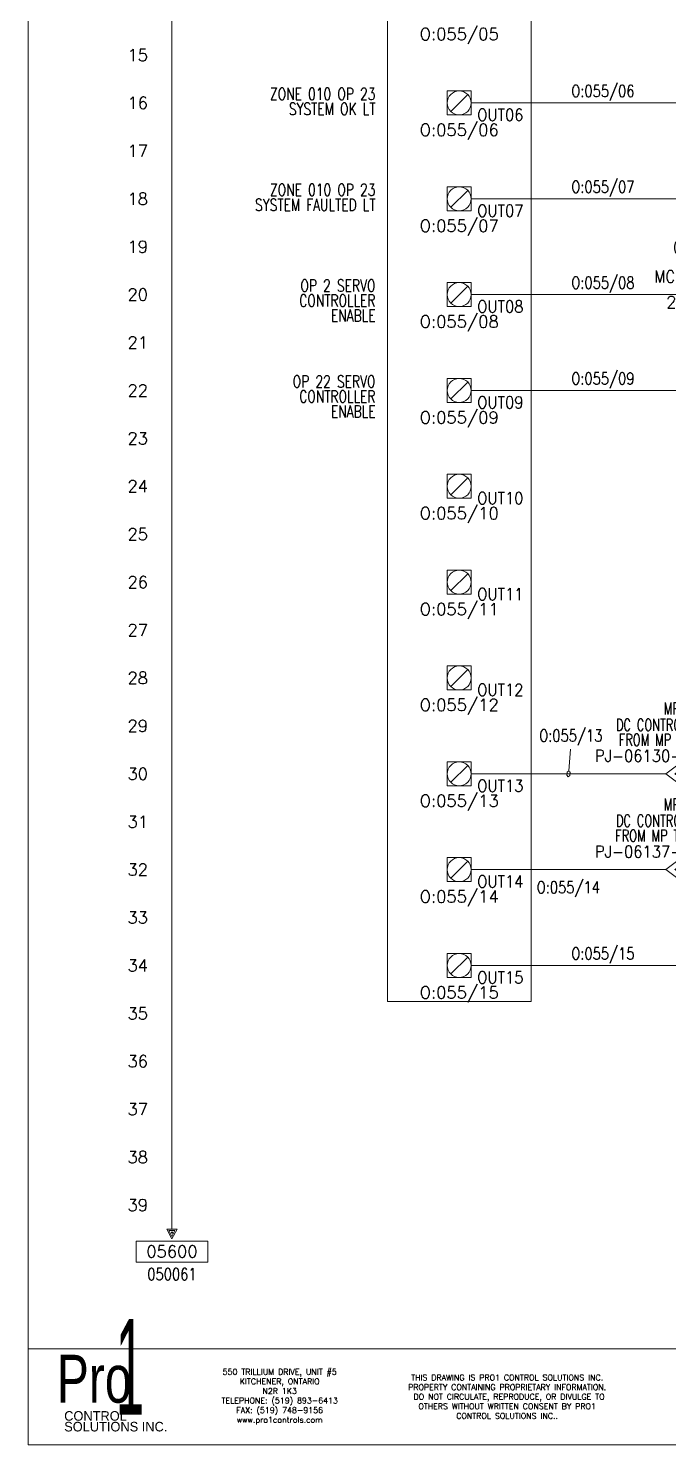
# Model space of a CAD drawing. Header units: inches. Extents: x 0 to 17, y 0 to 23.
# Drawn here: x 0 to 6.69, y 0 to 14.78 of the extents above; entities that cross this region are included whole.
import ezdxf
from ezdxf.enums import TextEntityAlignment as Align

# ---------------------------------------------------------------- set-up
doc = ezdxf.new("R2010")
doc.units = ezdxf.units.IN
doc.header["$MEASUREMENT"] = 0
doc.layers.get('0').update_dxf_attribs({"lineweight": 5})
for name, color, linetype, lineweight in [('BOARDER', 5, 'Continuous', 5), ('DESC', 1, 'Continuous', 5), ('DESCCHILD', 1, 'Continuous', 5), ('LOC', 252, 'Continuous', 5), ('MISC', 2, 'Continuous', 5), ('SYMS', 7, 'Continuous', 5), ('TAGS', 2, 'Continuous', 5), ('TERMS', 2, 'Continuous', 5), ('Title_Block_Info', 2, 'Continuous', 5), ('WIREFIXED', 3, 'Continuous', 5), ('WIRENO', 1, 'Continuous', 5), ('WIRES', 7, 'Continuous', 5), ('XREF', 1, 'Continuous', 5), ('XREFCHILD', 1, 'Continuous', 5)]:
    doc.layers.add(name, color=color, linetype=linetype, lineweight=lineweight)
doc.styles.add('SIVAN', font='sivan.TTF', dxfattribs={"height": 1})
doc.styles.add('STACCO', font='STAC222N.TTF', dxfattribs={"height": 1})
doc.styles.get("Standard").update_dxf_attribs({"font": 'romans.shx'})
doc.styles.add('WD', font='romans.shx')

# ---------------------------------------------------------------- blocks, each defined once
blk = doc.blocks.new('PLCIO_13648')
at = {"layer": 'SYMS'}
for p, q in [((-0.75, 0.5), (-0.75, -16.375)), ((0.75, -16.375), (0.75, 0.5)), ((-0.125, -6.875), (0.125, -6.875)), ((-0.125, -7.125), (-0.125, -6.875)), ((0.088, -6.912), (-0.088, -7.088)), ((0.125, -6.875), (0.125, -7.125)), ((0.125, -7.125), (-0.125, -7.125)), ((-0.125, -7.875), (0.125, -7.875)), ((-0.125, -8.125), (-0.125, -7.875)), ((0.088, -7.912), (-0.088, -8.088)), ((0.125, -7.875), (0.125, -8.125)), ((0.125, -8.125), (-0.125, -8.125)), ((-0.125, -8.875), (0.125, -8.875)), ((-0.125, -9.125), (-0.125, -8.875)), ((0.088, -8.912), (-0.088, -9.088)), ((0.125, -8.875), (0.125, -9.125)), ((0.125, -9.125), (-0.125, -9.125)), ((-0.125, -9.875), (0.125, -9.875)), ((-0.125, -10.125), (-0.125, -9.875)), ((0.125, -9.875), (0.125, -10.125)), ((0.088, -9.912), (-0.088, -10.088)), ((0.125, -10.125), (-0.125, -10.125)), ((-0.125, -10.875), (0.125, -10.875)), ((-0.125, -11.125), (-0.125, -10.875)), ((0.088, -10.912), (-0.088, -11.088)), ((0.125, -10.875), (0.125, -11.125)), ((0.125, -11.125), (-0.125, -11.125)), ((-0.125, -11.875), (0.125, -11.875)), ((-0.125, -12.125), (-0.125, -11.875)), ((0.088, -11.912), (-0.088, -12.088)), ((0.125, -11.875), (0.125, -12.125)), ((0.125, -12.125), (-0.125, -12.125)), ((-0.125, -12.875), (0.125, -12.875)), ((-0.125, -13.125), (-0.125, -12.875)), ((0.088, -12.912), (-0.088, -13.088)), ((0.125, -12.875), (0.125, -13.125)), ((0.125, -13.125), (-0.125, -13.125)), ((-0.125, -13.875), (0.125, -13.875)), ((-0.125, -14.125), (-0.125, -13.875)), ((0.125, -13.875), (0.125, -14.125)), ((0.088, -13.912), (-0.088, -14.088)), ((0.125, -14.125), (-0.125, -14.125)), ((-0.125, -14.875), (0.125, -14.875)), ((-0.125, -15.125), (-0.125, -14.875)), ((0.088, -14.912), (-0.088, -15.088)), ((0.125, -14.875), (0.125, -15.125)), ((0.125, -15.125), (-0.125, -15.125)), ((-0.125, -15.875), (0.125, -15.875)), ((-0.125, -16.125), (-0.125, -15.875)), ((0.088, -15.912), (-0.088, -16.088)), ((0.125, -15.875), (0.125, -16.125)), ((0.125, -16.125), (-0.125, -16.125)), ((-0.75, -16.375), (0.75, -16.375))]:
    blk.add_line(p, q, dxfattribs=at)
for centre in [(0, -7), (0, -8), (0, -9), (0, -10), (0, -11), (0, -12), (0, -13), (0, -14), (0, -15), (0, -16)]:
    blk.add_circle(centre, 0.125, dxfattribs=at)
at = {"layer": 'SYMS', "style": 'WD'}
for tag, width, p in [('INST', 0.8, (0, 1.482)), ('LOC', 0.8, (0, 1.312)), ('MFG', 0.8, (0, 1.156)), ('CAT', 0.9, (0, 1)), ('DESC', 0.8, (0, 0.53)), ('TERM01L', 0.75, (-0.188, 0.156)), ('TERM01R', 0.75, (0.188, 0.156)), ('TERM02', 0.9, (0, -0.812)), ('TERM03', 0.9, (0, -1.812)), ('TERM04', 0.9, (0, -2.812)), ('TERM05', 0.9, (0, -3.812)), ('TERM06', 0.9, (0, -4.812)), ('TERM07', 0.9, (0, -5.812)), ('TERM08', 0.9, (0, -6.812)), ('TERM09', 0.9, (0, -7.812)), ('TERM10', 0.9, (0, -8.812)), ('TERM11', 0.9, (0, -9.812)), ('TERM12', 0.9, (0, -10.812)), ('TERM13', 0.9, (0, -11.812)), ('TERM14', 0.9, (0, -12.812)), ('TERM15', 0.9, (0, -13.812)), ('TERM16', 0.9, (0, -14.812)), ('TERM17', 0.9, (0, -15.812))]:
    blk.add_attdef(tag, text='', height=0.125, dxfattribs=dict(at, width=width)).set_placement(p, align=Align.CENTER)
at = {"layer": 'SYMS', "linetype": 'Continuous', "style": 'WD', "flags": 9}
blk.add_attdef('ASSYCODE', text='', height=0.01, dxfattribs=at).set_placement((0.23, 1.071), align=Align.CENTER)
at = {"layer": 'SYMS', "style": 'WD'}
for tag, p in [('LINE1', (0, 0.844)), ('LINE2', (0, 0.688)), ('TAG', (0, 0.322))]:
    blk.add_attdef(tag, text='', height=0.125, dxfattribs=at).set_placement(p, align=Align.CENTER)
at = {"layer": 'SYMS', "style": 'WD', "flags": 1}
for tag, p in [('X4TERM01L', (-0.312, 0)), ('X1TERM01R', (0.312, 0)), ('X1TERM02', (0.125, -1)), ('X1TERM03', (0.125, -2)), ('X1TERM04', (0.125, -3)), ('X1TERM05', (0.125, -4)), ('X1TERM06', (0.125, -5)), ('X1TERM07', (0.125, -6)), ('X1TERM08', (0.125, -7)), ('X1TERM09', (0.125, -8)), ('X1TERM10', (0.125, -9)), ('X1TERM11', (0.125, -10)), ('X1TERM12', (0.125, -11)), ('X1TERM13', (0.125, -12)), ('X1TERM14', (0.125, -13)), ('X1TERM15', (0.125, -14)), ('X1TERM16', (0.125, -15)), ('X1TERM17', (0.125, -16))]:
    blk.add_attdef(tag, p, '', height=0.01, dxfattribs=at)
at = {"layer": 'SYMS', "style": 'WD', "width": 0.9}
for tag, p in [('TERMDESC01L', (-0.188, -0.172)), ('TERMDESC01R', (0.188, -0.172))]:
    blk.add_attdef(tag, text='', height=0.125, dxfattribs=at).set_placement(p, align=Align.TOP_CENTER)
for tag, p in [('DESCA02', (-0.688, -0.969)), ('DESCB02', (-0.688, -1.125)), ('DESCC02', (-0.688, -1.281)), ('DESCD02', (-0.688, -1.438)), ('DESCE02', (-0.688, -1.594)), ('DESCA03', (-0.688, -1.969)), ('DESCB03', (-0.688, -2.125)), ('DESCC03', (-0.688, -2.281)), ('DESCD03', (-0.688, -2.438)), ('DESCE03', (-0.688, -2.594)), ('DESCA04', (-0.688, -2.969)), ('DESCB04', (-0.688, -3.125)), ('DESCC04', (-0.688, -3.281)), ('DESCD04', (-0.688, -3.438)), ('DESCE04', (-0.688, -3.594)), ('DESCA05', (-0.688, -3.969)), ('DESCB05', (-0.688, -4.125)), ('DESCC05', (-0.688, -4.281)), ('DESCD05', (-0.688, -4.438)), ('DESCE05', (-0.688, -4.594)), ('DESCA06', (-0.688, -4.969)), ('DESCB06', (-0.688, -5.125)), ('DESCC06', (-0.688, -5.281)), ('DESCD06', (-0.688, -5.438)), ('DESCE06', (-0.688, -5.594)), ('DESCA07', (-0.688, -5.969)), ('DESCB07', (-0.688, -6.125)), ('DESCC07', (-0.688, -6.281)), ('DESCD07', (-0.688, -6.438)), ('DESCE07', (-0.688, -6.594)), ('DESCA08', (-0.688, -6.969)), ('DESCB08', (-0.688, -7.125)), ('DESCC08', (-0.688, -7.281)), ('DESCD08', (-0.688, -7.438)), ('DESCE08', (-0.688, -7.594)), ('DESCA09', (-0.688, -7.969)), ('DESCB09', (-0.688, -8.125)), ('DESCC09', (-0.688, -8.281)), ('DESCD09', (-0.688, -8.438)), ('DESCE09', (-0.688, -8.594)), ('DESCA10', (-0.688, -8.969)), ('DESCB10', (-0.688, -9.125)), ('DESCC10', (-0.688, -9.281)), ('DESCD10', (-0.688, -9.438)), ('DESCE10', (-0.688, -9.594)), ('DESCA11', (-0.688, -9.969)), ('DESCB11', (-0.688, -10.125)), ('DESCC11', (-0.688, -10.281)), ('DESCD11', (-0.688, -10.438)), ('DESCE11', (-0.688, -10.594)), ('DESCA12', (-0.688, -10.969)), ('DESCB12', (-0.688, -11.125)), ('DESCC12', (-0.688, -11.281)), ('DESCD12', (-0.688, -11.438)), ('DESCE12', (-0.688, -11.594)), ('DESCA13', (-0.688, -11.969)), ('DESCB13', (-0.688, -12.125)), ('DESCC13', (-0.688, -12.281)), ('DESCD13', (-0.688, -12.438)), ('DESCE13', (-0.688, -12.594)), ('DESCA14', (-0.688, -12.969)), ('DESCB14', (-0.688, -13.125)), ('DESCC14', (-0.688, -13.281)), ('DESCD14', (-0.688, -13.438)), ('DESCE14', (-0.688, -13.594)), ('DESCA15', (-0.688, -13.969)), ('DESCB15', (-0.688, -14.125)), ('DESCC15', (-0.688, -14.281)), ('DESCD15', (-0.688, -14.438)), ('DESCE15', (-0.688, -14.594)), ('DESCA16', (-0.688, -14.969)), ('DESCB16', (-0.688, -15.125)), ('DESCC16', (-0.688, -15.281)), ('DESCD16', (-0.688, -15.438)), ('DESCE16', (-0.688, -15.594)), ('DESCA17', (-0.688, -15.969)), ('DESCB17', (-0.688, -16.125)), ('DESCC17', (-0.688, -16.281)), ('DESCD17', (-0.688, -16.438)), ('DESCE17', (-0.688, -16.594))]:
    blk.add_attdef(tag, text='', height=0.125, dxfattribs=at).set_placement(p, align=Align.RIGHT)
for tag, p in [('TERMDESC02', (0.188, -1.062)), ('TERMDESC03', (0.188, -2.062)), ('TERMDESC04', (0.188, -3.062)), ('TERMDESC05', (0.188, -4.062)), ('TERMDESC06', (0.188, -5.062)), ('TERMDESC07', (0.188, -6.062)), ('TERMDESC08', (0.188, -7.062)), ('TERMDESC09', (0.188, -8.062)), ('TERMDESC10', (0.188, -9.062)), ('TERMDESC11', (0.188, -10.062)), ('TERMDESC12', (0.188, -11.062)), ('TERMDESC13', (0.188, -12.062)), ('TERMDESC14', (0.188, -13.062)), ('TERMDESC15', (0.188, -14.062)), ('TERMDESC16', (0.188, -15.062)), ('TERMDESC17', (0.188, -16.062))]:
    blk.add_attdef(tag, text='', height=0.125, dxfattribs=at).set_placement(p, align=Align.TOP_LEFT)
at = {"layer": 'SYMS', "style": 'WD'}
for tag, p in [('TAGA02', (0, -1.219)), ('TAGA03', (0, -2.219)), ('TAGA04', (0, -3.219)), ('TAGA05', (0, -4.219)), ('TAGA06', (0, -5.219)), ('TAGA07', (0, -6.219)), ('TAGA08', (0, -7.219)), ('TAGA09', (0, -8.219)), ('TAGA10', (0, -9.219)), ('TAGA11', (0, -10.219)), ('TAGA12', (0, -11.219)), ('TAGA13', (0, -12.219)), ('TAGA14', (0, -13.219)), ('TAGA15', (0, -14.219)), ('TAGA16', (0, -15.219)), ('TAGA17', (0, -16.219))]:
    blk.add_attdef(tag, text='', height=0.125, dxfattribs=at).set_placement(p, align=Align.TOP_CENTER)
blk = doc.blocks.new('WD_WNH')
at = {"linetype": 'Continuous', "style": 'WD', "width": 0.8}
blk.add_attdef('WIRENO', text='', height=0.125, dxfattribs=at).set_placement((0, 0.0625), align=Align.CENTER)
blk = doc.blocks.new('TB_P')
at = {"color": 5, "linetype": 'Continuous'}
blk.add_lwpolyline([(0, 0), (17, 0), (17, 23), (0, 23)], close=True, dxfattribs=at)
at = {"layer": 'BOARDER', "linetype": 'Continuous'}
for q in [(17, 1), (0, 0)]:
    blk.add_line((0, 1), q, dxfattribs=at)
at = {"color": 5, "char_height": 0.06, "attachment_point": 5, "style": 'WD'}
for s, insert, width in [('550 TRILLIUM DRIVE, UNIT #5\\PKITCHENER, ONTARIO\\PN2R 1K3\\PTELEPHONE: (519) 893-6413\\PFAX: (519) 748-9156\\Pwww.pro1controls.com', (2.625, 0.5), 1.804), ('THIS DRAWING IS PRO1 CONTROL SOLUTIONS INC. PROPERTY CONTAINING PROPRIETARY INFORMATION.  DO NOT CIRCULATE, REPRODUCE, OR DIVULGE TO OTHERS WITHOUT WRITTEN CONSENT BY PRO1 CONTROL SOLUTIONS INC..', (5, 0.5), 2.264)]:
    blk.add_mtext(s, dxfattribs=dict(at, insert=insert, width=width))
at = {"color": 2, "linetype": 'Continuous', "style": 'WD', "flags": 1}
for tag, p in [('REV1_NO', (1.734, 3.29)), ('REV1_BY', (7.303, 3.29)), ('REV1_DATE', (9.562, 3.29)), ('REV2_NO', (1.734, 3.04)), ('REV2_BY', (7.303, 3.04)), ('REV2_DATE', (9.562, 3.04)), ('REV3_NO', (1.734, 2.79)), ('REV3_BY', (7.303, 2.79)), ('REV3_DATE', (9.562, 2.79)), ('REV4_NO', (1.734, 2.54)), ('REV4_BY', (7.303, 2.54)), ('REV4_DATE', (9.562, 2.54)), ('REV5_NO', (1.734, 2.29)), ('REV5_BY', (7.303, 2.29)), ('REV5_DATE', (9.562, 2.29)), ('REV6_NO', (1.734, 2.04)), ('REV6_BY', (7.303, 2.04)), ('REV6_DATE', (9.562, 2.04)), ('REV7_NO', (1.734, 1.79)), ('REV7_BY', (7.303, 1.79)), ('REV7_DATE', (9.562, 1.79)), ('REV8_NO', (1.734, 1.54)), ('REV8_BY', (7.303, 1.54)), ('REV8_DATE', (9.562, 1.54)), ('REV9_NO', (1.734, 1.29)), ('REV9_BY', (7.303, 1.29)), ('REV9_DATE', (9.562, 1.29))]:
    blk.add_attdef(tag, text='', height=0.15, dxfattribs=at).set_placement(p, align=Align.MIDDLE_CENTER)
for tag, p in [('REV1_CHANGE', (2.292, 3.29)), ('REV2_CHANGE', (2.292, 3.04)), ('REV3_CHANGE', (2.292, 2.79)), ('REV4_CHANGE', (2.292, 2.54)), ('REV5_CHANGE', (2.292, 2.29)), ('REV6_CHANGE', (2.292, 2.04)), ('REV7_CHANGE', (2.292, 1.79)), ('REV8_CHANGE', (2.292, 1.54)), ('REV9_CHANGE', (2.292, 1.29))]:
    blk.add_attdef(tag, text='', height=0.15, dxfattribs=at).set_placement(p, align=Align.MIDDLE_LEFT)
at = {"layer": 'BOARDER', "lineweight": 0}
for s, height, style, width, p in [('1', 1, 'SIVAN', 0.4, (1.062, 0.812)), ('Pro', 0.5, 'STACCO', 0.75, (0.688, 0.688))]:
    blk.add_text(s, height=height, dxfattribs=dict(at, style=style, width=width)).set_placement(p, align=Align.MIDDLE_CENTER)
at = {"layer": 'BOARDER', "lineweight": 0, "style": 'STACCO'}
for s, p in [('CONTROL', (0.375, 0.3)), ('SOLUTIONS INC.', (0.375, 0.188))]:
    blk.add_text(s, height=0.1, dxfattribs=at).set_placement(p, align=Align.MIDDLE_LEFT)
at = {"layer": 'Title_Block_Info', "ltscale": 0.1}
for tag, p in [('CUSTOMER', (6.842, 0.833)), ('JOB DESCRIPTION LINE', (6.842, 0.5)), ('DRAWING DESCRIPTION', (6.842, 0.167))]:
    blk.add_attdef(tag, text='', height=0.15, dxfattribs=at).set_placement(p, align=Align.MIDDLE_LEFT)
at = {"layer": 'Title_Block_Info', "ltscale": 0.1, "style": 'WD'}
for tag, p in [('JOB #', (12.752, 0.833)), ('SEC. NO.', (14.75, 0.833)), ('SHT. NO.', (16.312, 0.833)), ('NAME', (12.795, 0.5)), ('REV', (16.194, 0.5))]:
    blk.add_attdef(tag, text='', height=0.125, dxfattribs=at).set_placement(p, align=Align.MIDDLE_CENTER)
blk.add_attdef('DATE', text='', height=0.125, dxfattribs=at).set_placement((15.188, 0.5), align=Align.MIDDLE_RIGHT)
blk.add_attdef('FILE NUMBER', text='', height=0.125, dxfattribs=at).set_placement((12.591, 0.167), align=Align.MIDDLE_LEFT)
blk = doc.blocks.new('HCR21')
at = {"linetype": 'Continuous'}
for p, q in [((-0.062, 0.08), (-0.062, -0.08)), ((0.062, 0.08), (0.062, -0.08))]:
    blk.add_line(p, q, dxfattribs=at)
at = {"style": 'WD'}
for tag, width, p in [('LOC', 0.7, (0, 0.719)), ('DESC1', 0.7, (0, 0.576)), ('DESC2', 0.7, (0, 0.429)), ('DESC3', 0.7, (0, 0.281)), ('TAG2', 0.9, (0, 0.125)), ('XREF', 0.7, (0, -0.297)), ('INST', 0.7, (0, -0.438))]:
    blk.add_attdef(tag, text='', height=0.125, dxfattribs=dict(at, width=width)).set_placement(p, align=Align.CENTER)
for tag, p, flags in [('X4TERM01', (-0.062, 0), 1), ('X1TERM02', (0.062, 0), 1), ('FAMILY', (0.097, 0.053), 9), ('CONTACT', (0.097, 0.036), 1)]:
    blk.add_attdef(tag, p, '', height=0.01, dxfattribs=dict(at, flags=flags))
for tag, p in [('X2LINK', (0, 0.125)), ('X8LINK', (0, -0.125))]:
    blk.add_attdef(tag, p, '', height=0.01, dxfattribs=at)
at = {"linetype": 'Continuous', "style": 'WD', "flags": 8}
blk.add_attdef('TERM01', text='', height=0.125, dxfattribs=at).set_placement((-0.125, -0.016), align=Align.TOP_RIGHT)
blk.add_attdef('TERM02', text='', height=0.125, dxfattribs=at).set_placement((0.125, -0.016), align=Align.TOP_LEFT)
blk = doc.blocks.new('HA2S4')
for p, q in [((-0.055, 0), (0.055, 0)), ((0, -0.102), (-0.055, 0)), ((0.055, 0), (0, -0.102)), ((0.375, -0.125), (-0.375, -0.125)), ((-0.375, -0.125), (-0.375, -0.344)), ((-0.031, -0.016), (0, -0.078)), ((0.031, -0.016), (-0.031, -0.016)), ((-0.008, -0.031), (0, -0.047)), ((0.008, -0.031), (-0.008, -0.031)), ((0, -0.078), (0.031, -0.016)), ((0, -0.047), (0.008, -0.031)), ((0.375, -0.344), (0.375, -0.125)), ((-0.375, -0.344), (0.375, -0.344))]:
    blk.add_line(p, q)
at = {"style": 'WD', "flags": 1}
for tag, p in [('X2TERM01', (0, 0)), ('SIGCODE', (0.088, -0.059))]:
    blk.add_attdef(tag, p, '', height=0.01, dxfattribs=at)
at = {"style": 'WD'}
blk.add_attdef('XREF', text='', height=0.125, dxfattribs=at).set_placement((0, -0.297), align=Align.CENTER)
at = {"style": 'WD', "width": 0.8, "flags": 8}
for tag, p in [('WIRENO', (0, -0.409)), ('DESC1', (0, -0.597))]:
    blk.add_attdef(tag, text='', height=0.125, dxfattribs=at).set_placement(p, align=Align.TOP_CENTER)
blk = doc.blocks.new('HC02JP1')
for p, q in [((-0.062, 0), (0.062, 0.094)), ((-0.062, 0), (0.062, -0.094)), ((0.031, 0), (0.125, 0.062)), ((0.031, 0), (0.125, -0.062)), ((0.031, 0), (0.094, 0))]:
    blk.add_line(p, q)
at = {"style": 'WD', "width": 0.7}
for tag, p in [('INST', (0.146, 0.787)), ('LOC', (0, 0.618)), ('DESC1', (0, 0.448)), ('DESC2', (0, 0.292))]:
    blk.add_attdef(tag, text='', height=0.125, dxfattribs=at).set_placement(p, align=Align.CENTER)
at = {"style": 'WD', "width": 0.9}
blk.add_attdef('TAG2', text='', height=0.125, dxfattribs=at).set_placement((-0.016, 0.125), align=Align.RIGHT)
at = {"linetype": 'Continuous', "style": 'WD', "width": 0.9, "flags": 8}
blk.add_attdef('DELIM', text='', height=0.125, dxfattribs=at).set_placement((0.047, 0.125), align=Align.CENTER)
blk.add_attdef('TERM01', (0.109, 0.125), '', height=0.125, dxfattribs=at)
at = {"style": 'WD'}
for tag, p, flags in [('X4TERM01', (-0.062, 0), 1), ('X4TERMDESC01', (-0.046, 0.023), 1), ('X1TERM01', (0.094, 0), 1), ('X1TERMDESC01', (0.098, 0.021), 1), ('FAMILY', (0.205, 0.059), 9)]:
    blk.add_attdef(tag, p, '', height=0.01, dxfattribs=dict(at, flags=flags))
for tag, p in [('X2LINK', (0.062, 0.125)), ('X8LINK', (0.062, -0.125))]:
    blk.add_attdef(tag, p, '', height=0.01, dxfattribs=at)

msp = doc.modelspace()

# ---------------------------------------------------------------- linework, layer by layer
at = {"layer": 'WIREFIXED'}
msp.add_lwpolyline([(5.662, 7.257), (5.643, 7.031), (5.626, 7.017), (5.624, 6.986), (5.638, 6.969), (5.655, 6.983), (5.657, 7.014), (5.65, 7.023)], dxfattribs=at)
at = {"layer": 'WIRES'}
for p, q in [((1.5, 22.25), (1.5, 2.25)), ((4.625, 14), (7.438, 14)), ((4.625, 13), (7.438, 13)), ((4.625, 12), (6.938, 12)), ((4.625, 11), (7.375, 11)), ((4.625, 7), (6.656, 7)), ((4.625, 6), (6.657, 6)), ((4.625, 5), (13.375, 5))]:
    msp.add_line(p, q, dxfattribs=at)

# ---------------------------------------------------------------- block references
msp.add_blockref('TB_P', (0, 0))
at = {"layer": 'SYMS'}
ref = msp.add_blockref('PLCIO_13648', (4.5, 21), dxfattribs=at)
ref.add_attrib('TAGA07', 'O:055/05', dxfattribs={"layer": 'TAGS', "height": 0.125, "style": 'WD'}).set_placement((4.5, 14.781), align=Align.TOP_CENTER)
ref.add_attrib('TAGA08', 'O:055/06', dxfattribs={"layer": 'TAGS', "height": 0.125, "style": 'WD'}).set_placement((4.5, 13.781), align=Align.TOP_CENTER)
ref.add_attrib('DESCA08', 'ZONE 010 OP 23', dxfattribs={"layer": 'DESC', "height": 0.125, "style": 'WD', "width": 0.75}).set_placement((3.625, 14.031), align=Align.RIGHT)
ref.add_attrib('DESCB08', 'SYSTEM OK LT', dxfattribs={"layer": 'DESC', "height": 0.125, "style": 'WD', "width": 0.75}).set_placement((3.625, 13.875), align=Align.RIGHT)
ref.add_attrib('TERMDESC08', 'OUT06', dxfattribs={"layer": 'TERMS', "height": 0.125, "style": 'WD', "width": 0.9}).set_placement((4.688, 13.938), align=Align.TOP_LEFT)
ref.add_attrib('TAGA09', 'O:055/07', dxfattribs={"layer": 'TAGS', "height": 0.125, "style": 'WD'}).set_placement((4.5, 12.781), align=Align.TOP_CENTER)
ref.add_attrib('DESCA09', 'ZONE 010 OP 23', dxfattribs={"layer": 'DESC', "height": 0.125, "style": 'WD', "width": 0.75}).set_placement((3.625, 13.031), align=Align.RIGHT)
ref.add_attrib('DESCB09', 'SYSTEM FAULTED LT', dxfattribs={"layer": 'DESC', "height": 0.125, "style": 'WD', "width": 0.75}).set_placement((3.625, 12.875), align=Align.RIGHT)
ref.add_attrib('TERMDESC09', 'OUT07', dxfattribs={"layer": 'TERMS', "height": 0.125, "style": 'WD', "width": 0.9}).set_placement((4.688, 12.938), align=Align.TOP_LEFT)
ref.add_attrib('TAGA10', 'O:055/08', dxfattribs={"layer": 'TAGS', "height": 0.125, "style": 'WD'}).set_placement((4.5, 11.781), align=Align.TOP_CENTER)
ref.add_attrib('DESCA10', 'OP 2 SERVO', dxfattribs={"layer": 'DESC', "height": 0.125, "style": 'WD', "width": 0.75}).set_placement((3.625, 12.031), align=Align.RIGHT)
ref.add_attrib('DESCB10', 'CONTROLLER', dxfattribs={"layer": 'DESC', "height": 0.125, "style": 'WD', "width": 0.75}).set_placement((3.625, 11.875), align=Align.RIGHT)
ref.add_attrib('TERMDESC10', 'OUT08', dxfattribs={"layer": 'TERMS', "height": 0.125, "style": 'WD', "width": 0.9}).set_placement((4.688, 11.938), align=Align.TOP_LEFT)
ref.add_attrib('DESCC10', 'ENABLE', dxfattribs={"layer": 'DESC', "height": 0.125, "style": 'WD', "width": 0.75}).set_placement((3.625, 11.719), align=Align.RIGHT)
ref.add_attrib('TAGA11', 'O:055/09', dxfattribs={"layer": 'TAGS', "height": 0.125, "style": 'WD'}).set_placement((4.5, 10.781), align=Align.TOP_CENTER)
ref.add_attrib('DESCA11', 'OP 22 SERVO', dxfattribs={"layer": 'DESC', "height": 0.125, "style": 'WD', "width": 0.75}).set_placement((3.625, 11.031), align=Align.RIGHT)
ref.add_attrib('DESCB11', 'CONTROLLER', dxfattribs={"layer": 'DESC', "height": 0.125, "style": 'WD', "width": 0.75}).set_placement((3.625, 10.875), align=Align.RIGHT)
ref.add_attrib('TERMDESC11', 'OUT09', dxfattribs={"layer": 'TERMS', "height": 0.125, "style": 'WD', "width": 0.9}).set_placement((4.688, 10.938), align=Align.TOP_LEFT)
ref.add_attrib('DESCC11', 'ENABLE', dxfattribs={"layer": 'DESC', "height": 0.125, "style": 'WD', "width": 0.75}).set_placement((3.625, 10.719), align=Align.RIGHT)
ref.add_attrib('TAGA12', 'O:055/10', dxfattribs={"layer": 'TAGS', "height": 0.125, "style": 'WD'}).set_placement((4.5, 9.781), align=Align.TOP_CENTER)
ref.add_attrib('TERMDESC12', 'OUT10', dxfattribs={"layer": 'TERMS', "height": 0.125, "style": 'WD', "width": 0.9}).set_placement((4.688, 9.938), align=Align.TOP_LEFT)
ref.add_attrib('TAGA13', 'O:055/11', dxfattribs={"layer": 'TAGS', "height": 0.125, "style": 'WD'}).set_placement((4.5, 8.781), align=Align.TOP_CENTER)
ref.add_attrib('TERMDESC13', 'OUT11', dxfattribs={"layer": 'TERMS', "height": 0.125, "style": 'WD', "width": 0.9}).set_placement((4.688, 8.938), align=Align.TOP_LEFT)
ref.add_attrib('TAGA14', 'O:055/12', dxfattribs={"layer": 'TAGS', "height": 0.125, "style": 'WD'}).set_placement((4.5, 7.781), align=Align.TOP_CENTER)
ref.add_attrib('TERMDESC14', 'OUT12', dxfattribs={"layer": 'TERMS', "height": 0.125, "style": 'WD', "width": 0.9}).set_placement((4.688, 7.938), align=Align.TOP_LEFT)
ref.add_attrib('TAGA15', 'O:055/13', dxfattribs={"layer": 'TAGS', "height": 0.125, "style": 'WD'}).set_placement((4.5, 6.781), align=Align.TOP_CENTER)
ref.add_attrib('TERMDESC15', 'OUT13', dxfattribs={"layer": 'TERMS', "height": 0.125, "style": 'WD', "width": 0.9}).set_placement((4.688, 6.938), align=Align.TOP_LEFT)
ref.add_attrib('TAGA16', 'O:055/14', dxfattribs={"layer": 'TAGS', "height": 0.125, "style": 'WD'}).set_placement((4.5, 5.781), align=Align.TOP_CENTER)
ref.add_attrib('TERMDESC16', 'OUT14', dxfattribs={"layer": 'TERMS', "height": 0.125, "style": 'WD', "width": 0.9}).set_placement((4.688, 5.938), align=Align.TOP_LEFT)
ref.add_attrib('TAGA17', 'O:055/15', dxfattribs={"layer": 'TAGS', "height": 0.125, "style": 'WD'}).set_placement((4.5, 4.781), align=Align.TOP_CENTER)
ref.add_attrib('TERMDESC17', 'OUT15', dxfattribs={"layer": 'TERMS', "height": 0.125, "style": 'WD', "width": 0.9}).set_placement((4.688, 4.938), align=Align.TOP_LEFT)
ref = msp.add_blockref('HCR21', (7, 12), dxfattribs=at)
ref.add_attrib('TAG2', 'MCR-06002', dxfattribs={"layer": 'TAGS', "height": 0.125, "style": 'WD', "width": 0.9}).set_placement((7, 12.125), align=Align.CENTER)
ref.add_attrib('DESC1', 'MASTER', dxfattribs={"layer": 'DESCCHILD', "height": 0.125, "style": 'WD', "width": 0.7}).set_placement((7, 12.576), align=Align.CENTER)
ref.add_attrib('DESC2', 'CONTROL', dxfattribs={"layer": 'DESCCHILD', "height": 0.125, "style": 'WD', "width": 0.7}).set_placement((7, 12.429), align=Align.CENTER)
ref.add_attrib('XREF', '06002', dxfattribs={"layer": 'XREFCHILD', "height": 0.125, "style": 'WD', "width": 0.7}).set_placement((7, 11.703), align=Align.CENTER)
ref.add_attrib('TERM01', '23', dxfattribs={"layer": 'TERMS', "linetype": 'Continuous', "height": 0.125, "style": 'WD', "flags": 8}).set_placement((6.875, 11.984), align=Align.TOP_RIGHT)
ref.add_attrib('TERM02', '24', dxfattribs={"layer": 'TERMS', "linetype": 'Continuous', "height": 0.125, "style": 'WD', "flags": 8}).set_placement((7.125, 11.984), align=Align.TOP_LEFT)
ref.add_attrib('LOC', 'MP', dxfattribs={"layer": 'LOC', "height": 0.125, "style": 'WD', "width": 0.7}).set_placement((7, 12.719), align=Align.CENTER)
ref.add_attrib('DESC3', 'RELAY', dxfattribs={"layer": 'DESCCHILD', "height": 0.125, "style": 'WD', "width": 0.7}).set_placement((7, 12.281), align=Align.CENTER)
ref = msp.add_blockref('HC02JP1', (6.719, 7), dxfattribs=at)
ref.add_attrib('TERM01', '12', (6.828, 7.125), dxfattribs={"layer": 'TERMS', "linetype": 'Continuous', "height": 0.125, "style": 'WD', "width": 0.9, "flags": 8})
ref.add_attrib('DELIM', '-', dxfattribs={"layer": 'MISC', "linetype": 'Continuous', "height": 0.125, "style": 'WD', "width": 0.9, "flags": 8}).set_placement((6.766, 7.125), align=Align.CENTER)
ref.add_attrib('DESC2', 'FROM MP TO OP 1', dxfattribs={"layer": 'DESCCHILD', "height": 0.125, "style": 'WD', "width": 0.7}).set_placement((6.719, 7.292), align=Align.CENTER)
ref.add_attrib('TAG2', 'PJ-06130', dxfattribs={"layer": 'TAGS', "height": 0.125, "style": 'WD', "width": 0.9}).set_placement((6.703, 7.125), align=Align.RIGHT)
ref.add_attrib('DESC1', 'DC CONTROL CABLE', dxfattribs={"layer": 'DESCCHILD', "height": 0.125, "style": 'WD', "width": 0.7}).set_placement((6.719, 7.448), align=Align.CENTER)
ref.add_attrib('LOC', 'MP', dxfattribs={"layer": 'LOC', "height": 0.125, "style": 'WD', "width": 0.7}).set_placement((6.719, 7.618), align=Align.CENTER)
ref = msp.add_blockref('HC02JP1', (6.719, 6), dxfattribs=at)
ref.add_attrib('TERM01', '12', (6.828, 6.125), dxfattribs={"layer": 'TERMS', "linetype": 'Continuous', "height": 0.125, "style": 'WD', "width": 0.9, "flags": 8})
ref.add_attrib('DELIM', '-', dxfattribs={"layer": 'MISC', "linetype": 'Continuous', "height": 0.125, "style": 'WD', "width": 0.9, "flags": 8}).set_placement((6.766, 6.125), align=Align.CENTER)
ref.add_attrib('DESC2', 'FROM MP TO OP 23', dxfattribs={"layer": 'DESCCHILD', "height": 0.125, "style": 'WD', "width": 0.7}).set_placement((6.719, 6.292), align=Align.CENTER)
ref.add_attrib('TAG2', 'PJ-06137', dxfattribs={"layer": 'TAGS', "height": 0.125, "style": 'WD', "width": 0.9}).set_placement((6.703, 6.125), align=Align.RIGHT)
ref.add_attrib('DESC1', 'DC CONTROL CABLE', dxfattribs={"layer": 'DESCCHILD', "height": 0.125, "style": 'WD', "width": 0.7}).set_placement((6.719, 6.448), align=Align.CENTER)
ref.add_attrib('LOC', 'MP', dxfattribs={"layer": 'LOC', "height": 0.125, "style": 'WD', "width": 0.7}).set_placement((6.719, 6.618), align=Align.CENTER)
ref = msp.add_blockref('HA2S4', (1.5, 2.25), dxfattribs=at)
ref.add_attrib('XREF', '05600', dxfattribs={"layer": 'XREF', "height": 0.125, "style": 'WD'}).set_placement((1.5, 1.953), align=Align.CENTER)
ref.add_attrib('WIRENO', '050061', dxfattribs={"layer": 'WIRENO', "height": 0.125, "style": 'WD', "width": 0.8, "flags": 8}).set_placement((1.5, 1.841), align=Align.TOP_CENTER)
at = {"layer": 'WIREFIXED'}
ref = msp.add_blockref('WD_WNH', (6, 14), dxfattribs=at)
ref.add_attrib('WIRENOF', 'O:055/06', dxfattribs={"linetype": 'Continuous', "height": 0.125, "style": 'WD', "width": 0.8}).set_placement((6, 14.062), align=Align.CENTER)
ref = msp.add_blockref('WD_WNH', (6, 13), dxfattribs=at)
ref.add_attrib('WIRENOF', 'O:055/07', dxfattribs={"linetype": 'Continuous', "height": 0.125, "style": 'WD', "width": 0.8}).set_placement((6, 13.062), align=Align.CENTER)
ref = msp.add_blockref('WD_WNH', (6, 12), dxfattribs=at)
ref.add_attrib('WIRENOF', 'O:055/08', dxfattribs={"linetype": 'Continuous', "height": 0.125, "style": 'WD', "width": 0.8}).set_placement((6, 12.062), align=Align.CENTER)
ref = msp.add_blockref('WD_WNH', (6, 11), dxfattribs=at)
ref.add_attrib('WIRENOF', 'O:055/09', dxfattribs={"linetype": 'Continuous', "height": 0.125, "style": 'WD', "width": 0.8}).set_placement((6, 11.062), align=Align.CENTER)
ref = msp.add_blockref('WD_WNH', (5.641, 7), dxfattribs=at)
ref.add_attrib('WIRENOF', 'O:055/13', dxfattribs={"linetype": 'Continuous', "height": 0.125, "style": 'WD', "width": 0.8}).set_placement((5.665, 7.336), align=Align.CENTER)
ref = msp.add_blockref('WD_WNH', (5.641, 6), dxfattribs=at)
ref.add_attrib('WIRENOF', 'O:055/14', dxfattribs={"linetype": 'Continuous', "height": 0.125, "style": 'WD', "width": 0.8}).set_placement((5.639, 5.753), align=Align.CENTER)
ref = msp.add_blockref('WD_WNH', (6, 5), dxfattribs=at)
ref.add_attrib('WIRENOF', 'O:055/15', dxfattribs={"linetype": 'Continuous', "height": 0.125, "style": 'WD', "width": 0.8}).set_placement((6, 5.062), align=Align.CENTER)

# ---------------------------------------------------------------- texts
at = {"color": 2, "style": 'WD'}
for s, p in [('15', (1.25, 14.5)), ('16', (1.25, 14)), ('17', (1.25, 13.5)), ('18', (1.25, 13)), ('19', (1.25, 12.5)), ('20', (1.25, 12)), ('21', (1.25, 11.5)), ('22', (1.25, 11)), ('23', (1.25, 10.5)), ('24', (1.25, 10)), ('25', (1.25, 9.5)), ('26', (1.25, 9)), ('27', (1.25, 8.5)), ('28', (1.25, 8)), ('29', (1.25, 7.5)), ('30', (1.25, 7)), ('31', (1.25, 6.5)), ('32', (1.25, 6)), ('33', (1.25, 5.5)), ('34', (1.25, 5)), ('35', (1.25, 4.5)), ('36', (1.25, 4)), ('37', (1.25, 3.5)), ('38', (1.25, 3)), ('39', (1.25, 2.5))]:
    msp.add_text(s, height=0.125, dxfattribs=at).set_placement(p, align=Align.MIDDLE_RIGHT)

doc.saveas('drawing.dxf')
